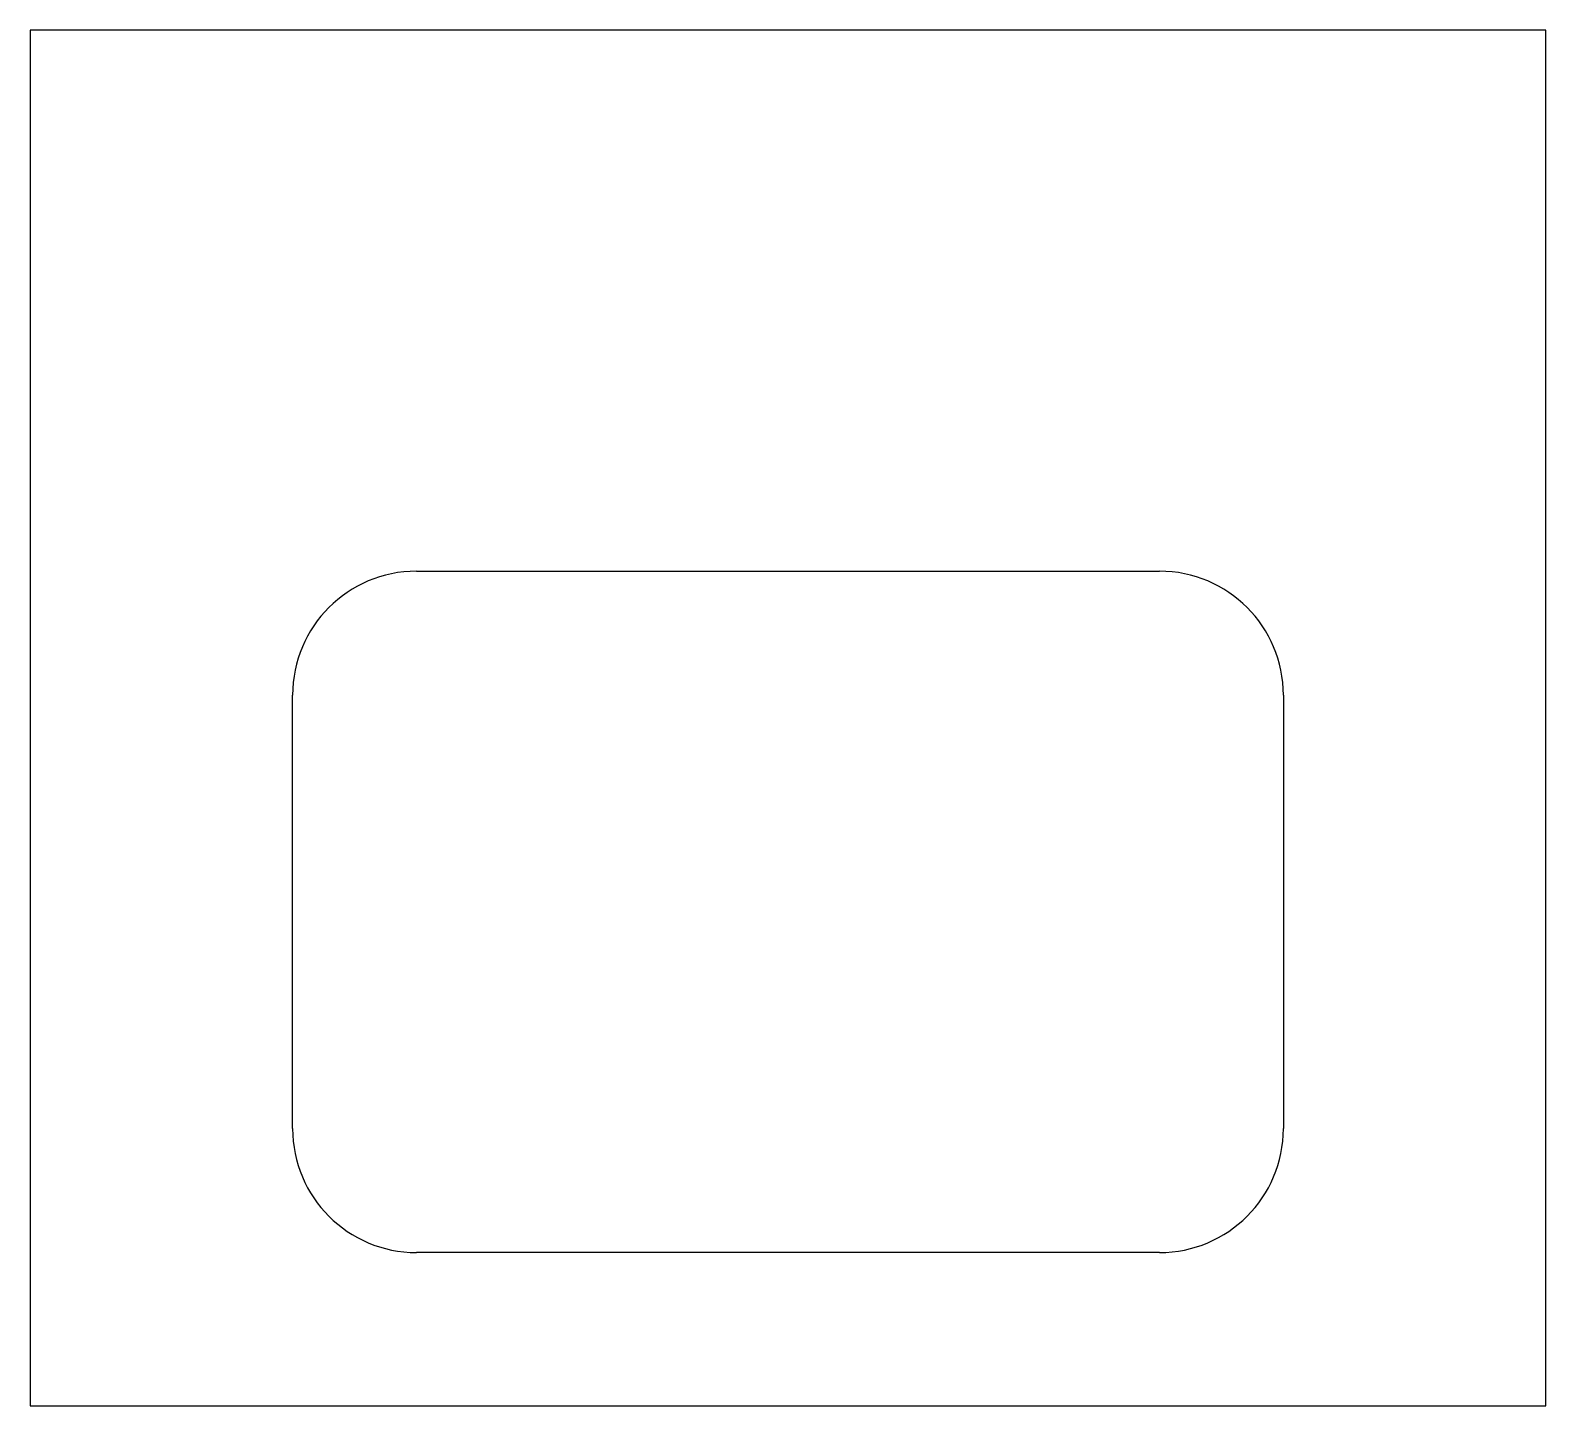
# Model space of a CAD drawing. Header units: millimetres. Extents: x -6 to 616, y -6 to 558.
import ezdxf

# ---------------------------------------------------------------- set-up
doc = ezdxf.new("R2010")
doc.units = ezdxf.units.MM
doc.layers.get('0').update_dxf_attribs({"linetype": 'CONTINUOUS'})

msp = doc.modelspace()

# ---------------------------------------------------------------- linework, layer by layer
for p, q in [((615.6, 558, 0), (-6, 558, 0)), ((-6, 558, 0), (-6, -6, 0)), ((615.6, -6, 0), (615.6, 558, 0)), ((152.4, 336.2, 0), (457.2, 336.2, 0)), ((101.6, 107.6, 0), (101.6, 285.4, 0)), ((508, 285.4, 0), (508, 107.6, 0)), ((457.2, 56.8, 0), (152.4, 56.8, 0)), ((-6, -6, 0), (615.6, -6, 0))]:
    msp.add_line(p, q)
for centre, start, end in [((152.4, 285.4, 0), 90, 180), ((457.2, 285.4, 0), 0, 90), ((152.4, 107.6, 0), 180, 270), ((457.2, 107.6, 0), -90, 0)]:
    msp.add_arc(centre, 50.8, start, end)

doc.saveas('drawing.dxf')
